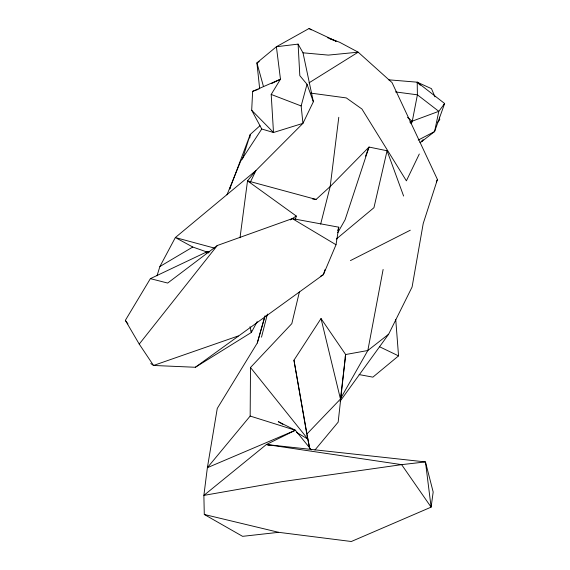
<?xml version="1.0" encoding="UTF-8"?>
<svg xmlns="http://www.w3.org/2000/svg" width="570" height="570" viewBox="0 0 570 570"><rect width="100%" height="100%" fill="white"/><g stroke="black" fill="none" stroke-linecap="round" stroke-linejoin="round"><path stroke-width="0.85" d="M311.305 449.887L295.381 430.257L266.375 444.522L401.622 464.643L431.112 507.143L425.462 461.928L401.622 464.643L281.986 481.671L203.875 495.394L266.375 444.522L425.462 461.928L433.179 492.017L431.112 507.143L351.327 541.5L278.659 532.323L242.592 536.341L204.288 514.475L203.875 495.394L207.38 467.685L250.166 416.057L250.494 367.507L291.819 323.639L299.392 291.961M259.678 88.863L256.913 62.871L276.393 46.733L298.103 44.118L302.998 52.811L313.365 101.745L302.941 123.355L273.5 132.504L261.751 129.005L251.691 110.259L252.638 91.343L280.469 79.194L276.393 46.733L309.083 28.5L336.143 41.239L329.745 38.717M327.501 37.677L339.684 42.294L358.181 52.176L392.046 82.607L437.432 179.486L423.211 223.547L412.096 286.988L388.64 334.205L367.828 350.507L345.648 354.533L340.461 399.029L306.81 434.105L293.956 360.212L321.017 318.544L345.648 354.533L338.167 422.128L314.989 449.972M338.787 117.292L330.187 186.54L320.654 224.11M240.006 237.776L247.522 180.861L255.951 170.537L302.941 123.355L301.145 105.942L307.023 84.282L299.82 75.66L298.103 44.118M249.753 137.976L250.223 134.484L259.984 125.713M195.346 367.272L323.397 274.633L336.015 244.744L338.794 227.202L292.325 218.609L217.312 245.506L167.68 283.055L150.373 278.652L125.35 320.361L139.23 344.088L153.529 365.463L195.346 367.272L251.37 332.453L257.22 321.544M383.126 269.446L367.828 350.507L340.603 398.53M345.142 357.155L345.648 354.533M312.552 198.973L316.079 199.429L330.187 186.54L369.039 147.053L387.073 150.765L373.941 207.708L336.307 239.058M295.452 219.486L296.265 216.023L247.522 180.861L316.079 199.429M261.502 337.169L267.416 314.056M282.834 424.322L278.288 421.643L295.381 430.257L207.38 467.685L217.263 408.434L257.291 343.005L264.594 317.34M257.291 343.005L265.114 315.659M157.007 275.802L159.892 266.525L175.346 237.547L255.951 170.537L250.202 182.457M242.471 159.044L250.223 134.484L229.739 188.962L230.629 186.597M325.05 269.553L323.397 274.633L320.319 276.386M337.689 230.586L338.794 227.202M365.52 156.18L369.039 147.053L345.085 219.792L337.789 232.645M226.967 194.833L240.675 161.146L261.751 129.005M436.307 181.88L437.432 179.486M419.299 154.014L406.389 180.84L361.929 109.02L346.325 97.926L310.607 93.081M422.377 140.149L421.565 141.688L419.969 142.472M251.691 110.259L273.5 132.504L271.199 94.442L280.469 79.194L271.705 83.526M339.998 401.387L388.64 334.205M443.61 104.873L444.65 103.533L417.204 82.187L388.562 79.8M139.23 344.088L217.312 245.506M206.041 253.087L207.159 251.705L209.788 251.94M423.218 139.693L421.565 141.688L434.589 131.563L444.65 103.533L438.807 111.328L434.589 131.563L418.202 140.092M437.546 122.386L439.755 119.721L439.377 117.156M395.744 319.599L398.551 355.88L372.887 377.141L359.114 374.583M290.344 219.913L296.265 216.023M308.997 82.864L358.181 52.176L328.327 55.105L302.998 52.811M159.892 266.525L192.781 247.031L208.691 252.61M259.264 61.61L256.913 62.871L263.497 86.612M350.429 260.604L410.293 230.216M150.373 278.652L207.159 251.705L208.292 253.08M252.638 91.343L258.189 89.397M238.281 335.951L153.529 365.463L150.772 363.553M409.723 122.094L438.807 111.328L417.404 94.82L395.445 91.913M204.288 514.475L278.659 532.323M266.375 444.522L269.774 445.377M214.705 248.171L175.346 237.547L192.781 247.031M250.166 416.057L295.381 430.257M271.199 94.442L301.145 105.942M407.5 117.349L412.267 121.317L411.098 123.676L412.267 121.317L417.404 94.82L417.204 82.187L431.462 88.656L434.981 96.836M379.663 346.809L398.551 355.88M296.478 432.366L307.85 439.064L309.752 448.526M292.325 218.609L336.015 244.744M309.083 28.5L311.227 29.911M417.204 82.187L420.311 85.236M250.494 367.507L307.85 439.064L293.956 360.212M125.35 320.361L127.965 323.895M387.073 150.765L403.61 196.052M307.023 84.282L313.365 101.745M321.017 318.544L340.461 399.029M250.031 326.667L251.37 332.453L251.064 330.7M306.988 434.96L309.752 448.647"/></g></svg>
